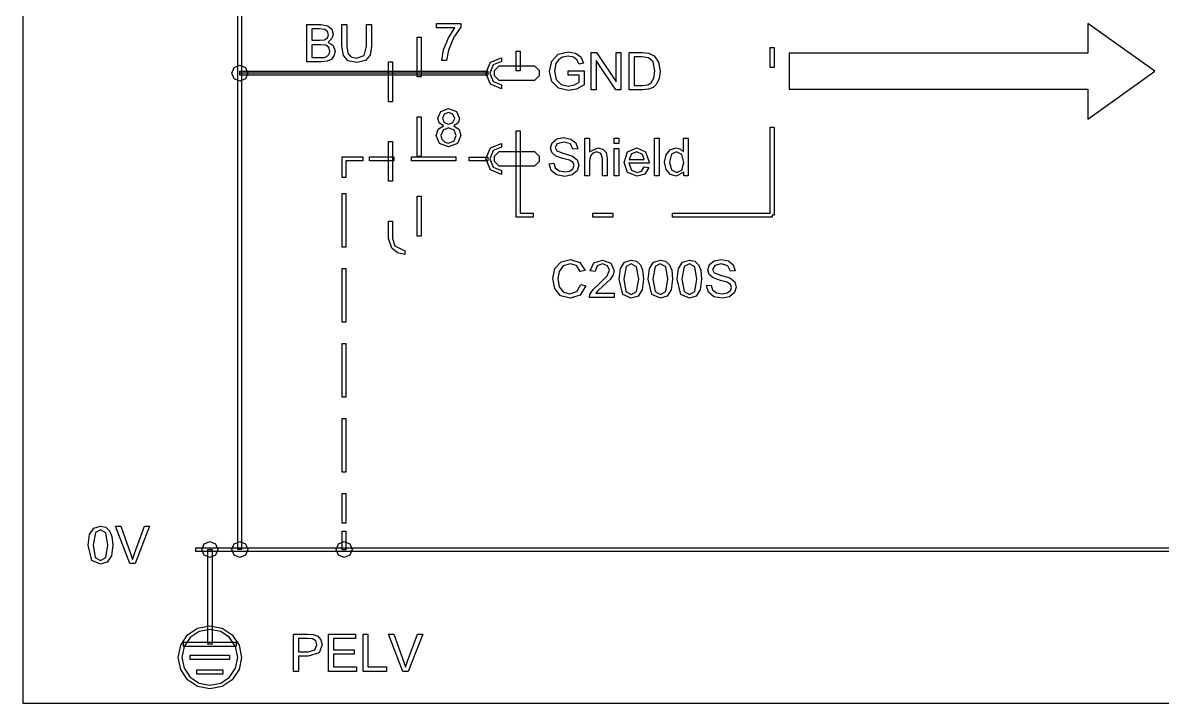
# Model space of a CAD drawing. Extents: x 18 to 210, y 9 to 277.
# Drawn here: x 18 to 71.8, y 136.4 to 168.6 of the extents above; entities that cross this region are included whole.
import ezdxf

# ---------------------------------------------------------------- set-up
doc = ezdxf.new("R2010")
doc.units = 0

msp = doc.modelspace()

# ---------------------------------------------------------------- linework, layer by layer
at = {"layer": '1'}
for p, q in [((17.991627, 250.838576), (17.991627, 136.425939)), ((17.991627, 136.425939), (191.833077, 136.425939))]:
    msp.add_line(p, q, dxfattribs=at)
at = {"layer": 'Layer 1'}
for p, q in [((28.154331, 143.687184), (28.154331, 190.627194)), ((28.330719, 190.450806), (28.330719, 143.687184)), ((31.412024, 166.736925), (31.412024, 168.504585)), ((31.412024, 168.504585), (32.075213, 168.504585)), ((32.075213, 168.504585), (32.399574, 168.450325)), ((33.072429, 167.483297), (33.072429, 168.504585)), ((33.072429, 168.504585), (33.306356, 168.504585)), ((33.306356, 168.504585), (33.306356, 167.484503)), ((34.22879, 168.504585), (34.462713, 168.504585)), ((34.22879, 167.484503), (34.22879, 168.504585)), ((34.462713, 168.504585), (34.462713, 167.483297)), ((37.54403, 168.342219), (37.54403, 168.550818)), ((37.54403, 168.550818), (38.688332, 168.550818)), ((38.688332, 168.550818), (38.688332, 168.38201)), ((71.4693, 166.294), (68.314768, 168.555653)), ((68.314768, 168.555653), (68.314768, 167.144898)), ((31.99925, 168.295989), (31.645951, 168.295989)), ((31.645951, 168.295989), (31.645951, 167.76183)), ((32.268144, 168.270667), (31.99925, 168.295989)), ((32.388723, 168.179028), (32.268144, 168.270667)), ((32.385107, 167.870351), (32.430926, 168.024689)), ((32.430926, 168.024689), (32.388723, 168.179028)), ((32.399574, 168.450325), (32.591298, 168.285135)), ((32.591298, 168.285135), (32.661233, 168.052421)), ((32.661233, 168.052421), (32.599736, 167.839)), ((38.40979, 168.342219), (37.54403, 168.342219)), ((38.097491, 167.879203), (38.40979, 168.342219)), ((38.688332, 168.38201), (38.35312, 167.904525)), ((32.05471, 167.553233), (31.645944, 167.553233)), ((31.645944, 167.553233), (31.645951, 166.945524)), ((31.645951, 167.76183), (32.028188, 167.76183)), ((32.028188, 167.76183), (32.251263, 167.78233)), ((32.312749, 167.523089), (32.05471, 167.553233)), ((32.251263, 167.78233), (32.385107, 167.870351)), ((32.453828, 167.420599), (32.312749, 167.523089)), ((32.599736, 167.839), (32.414045, 167.677426)), ((32.414045, 167.677426), (32.660026, 167.517059)), ((32.660026, 167.517059), (32.746844, 167.249378)), ((33.139954, 167.039573), (33.072429, 167.483297)), ((33.306356, 167.484503), (33.348559, 167.144476)), ((34.119062, 167.03475), (34.22879, 167.484503)), ((34.462713, 167.483297), (34.402423, 167.060071)), ((36.62984, 166.032097), (36.62984, 167.913115)), ((36.62984, 167.913115), (36.806228, 167.913115)), ((36.806228, 167.913115), (36.806228, 166.032097)), ((37.873213, 167.31008), (38.097491, 167.879203)), ((38.35312, 167.904525), (38.097491, 167.291993)), ((31.645951, 166.945524), (32.086068, 166.945524)), ((32.086068, 166.945524), (32.245231, 166.953965)), ((32.245231, 166.953965), (32.380281, 167.002196)), ((32.380281, 167.002196), (32.469512, 167.099863)), ((32.504473, 167.249379), (32.453828, 167.420599)), ((32.469512, 167.099863), (32.504473, 167.249379)), ((32.69379, 167.01787), (32.564769, 166.853885)), ((32.746844, 167.249378), (32.69379, 167.01787)), ((33.365439, 166.79239), (33.139954, 167.039573)), ((33.348559, 167.144476), (33.495663, 166.976873)), ((33.495663, 166.976873), (33.751292, 166.917791)), ((33.751292, 166.917791), (34.119062, 167.03475)), ((34.402423, 167.060071), (34.184174, 166.804448)), ((37.791217, 166.806068), (37.873213, 167.31008)), ((38.097491, 167.291993), (38.014288, 166.806068)), ((40.08738, 166.722522), (40.6016, 166.937279)), ((40.6016, 166.937279), (40.6016, 166.760891)), ((41.308587, 166.310384), (41.308587, 167.250893)), ((41.308587, 167.250893), (41.484975, 167.250893)), ((41.484975, 167.250893), (41.484975, 166.310384)), ((42.982748, 166.76894), (43.293844, 167.101733)), ((43.293844, 167.101733), (43.760488, 167.210252)), ((43.48436, 166.960664), (43.29505, 166.832852)), ((43.761694, 167.0101), (43.48436, 166.960664)), ((43.760488, 167.210252), (44.106552, 167.147552)), ((44.005265, 166.963075), (43.761694, 167.0101)), ((44.174076, 166.840087), (44.005265, 166.963075)), ((44.106552, 167.147552), (44.350123, 166.975127)), ((44.350123, 166.975127), (44.483967, 166.685742)), ((44.853355, 165.412454), (44.853355, 167.180114)), ((44.853355, 167.180114), (45.093309, 167.180114)), ((45.093309, 167.180114), (46.021774, 165.792272)), ((46.021774, 165.792272), (46.021774, 167.180114)), ((46.021774, 167.180114), (46.246052, 167.180114)), ((46.246052, 167.180114), (46.246052, 165.412454)), ((46.638728, 165.412454), (46.638728, 167.180114)), ((46.638728, 167.180114), (47.247655, 167.180114)), ((47.244038, 166.971517), (46.872652, 166.971517)), ((46.872652, 166.971517), (46.872652, 165.621053)), ((47.546693, 166.935344), (47.244038, 166.971517)), ((47.247655, 167.180114), (47.562369, 167.154793)), ((47.767354, 166.735186), (47.546693, 166.935344)), ((47.562369, 167.154793), (47.821615, 167.028187)), ((47.821615, 167.028187), (48.030218, 166.725538)), ((53.309206, 166.47437), (53.309206, 167.415568)), ((53.309206, 167.415568), (53.485594, 167.415568)), ((53.485594, 167.415568), (53.485594, 166.47437)), ((68.314768, 167.144898), (54.197691, 167.144898)), ((54.197691, 167.144898), (54.197691, 165.443102)), ((27.863835, 166.206), (27.974827, 166.47389)), ((27.974827, 166.47389), (28.242718, 166.584882)), ((28.242718, 166.584882), (28.51074, 166.47389)), ((28.51074, 166.47389), (28.6216, 166.206)), ((32.086068, 166.736926), (31.412024, 166.736925)), ((32.370636, 166.765864), (32.086068, 166.736926)), ((32.564769, 166.853885), (32.370636, 166.765864)), ((33.771792, 166.706781), (33.365439, 166.79239)), ((34.184174, 166.804448), (33.771792, 166.706781)), ((35.277984, 164.858011), (35.277984, 166.739029)), ((35.277984, 166.739029), (35.454373, 166.739029)), ((35.454373, 166.739029), (35.454373, 164.858011)), ((38.014288, 166.806068), (37.791217, 166.806068)), ((39.873997, 166.205542), (40.08738, 166.722522)), ((40.211565, 166.598805), (40.050386, 166.205542)), ((40.6016, 166.760891), (40.211565, 166.598805)), ((40.28196, 166.334541), (40.505973, 166.558554)), ((40.505973, 166.558554), (42.1672, 166.558554)), ((42.1672, 166.558554), (42.391213, 166.334541)), ((42.875432, 166.287838), (42.982748, 166.76894)), ((43.184116, 166.658015), (43.116592, 166.302313)), ((43.29505, 166.832852), (43.184116, 166.658015)), ((44.272952, 166.627871), (44.174076, 166.840087)), ((44.483967, 166.685742), (44.272952, 166.627871)), ((46.006098, 165.412454), (45.077634, 166.801502)), ((45.077634, 166.801502), (45.077634, 165.412454)), ((47.858995, 166.309549), (47.767354, 166.735186)), ((48.030218, 166.725538), (48.100155, 166.30593)), ((53.485594, 166.47437), (53.309206, 166.47437)), ((27.974827, 165.93811), (27.863835, 166.206)), ((28.242718, 165.827118), (27.974827, 165.93811)), ((28.51074, 165.93811), (28.242718, 165.827118)), ((39.9624, 166.206), (28.242795, 166.206)), ((28.2429, 166.117806), (28.2429, 166.294194)), ((28.2429, 166.294194), (39.9624, 166.294194)), ((39.9624, 166.117806), (28.2429, 166.117806)), ((28.6216, 166.206), (28.51074, 165.93811)), ((36.806228, 166.032097), (36.62984, 166.032097)), ((40.08738, 165.688678), (39.873997, 166.205542)), ((39.9624, 166.294194), (39.9624, 166.117806)), ((40.050386, 166.205542), (40.211565, 165.81243)), ((40.211565, 165.81243), (40.6016, 165.650194)), ((40.28196, 166.077366), (40.28196, 166.334541)), ((40.505973, 165.853), (40.28196, 166.077366)), ((42.1672, 165.853), (40.505973, 165.853)), ((41.484975, 166.310384), (41.308587, 166.310384)), ((42.391213, 166.077366), (42.1672, 165.853)), ((42.391213, 166.334541), (42.391213, 166.077366)), ((42.983954, 165.816381), (42.875432, 166.287838)), ((43.304696, 165.493235), (42.983954, 165.816381)), ((43.116592, 166.302313), (43.19738, 165.90682)), ((43.19738, 165.90682), (43.434922, 165.670489)), ((43.761694, 166.313165), (44.510494, 166.314364)), ((43.761694, 166.105773), (43.761694, 166.313165)), ((44.281392, 166.105773), (43.761694, 166.105773)), ((44.281392, 165.776597), (44.281392, 166.105773)), ((44.510494, 166.314364), (44.510494, 165.658425)), ((47.682949, 165.745249), (47.811969, 165.968316)), ((47.811969, 165.968316), (47.858995, 166.309549)), ((48.053128, 165.949022), (47.932549, 165.690987)), ((48.100155, 166.30593), (48.053128, 165.949022)), ((68.314768, 164.032347), (71.4693, 166.294)), ((40.6016, 165.473806), (40.08738, 165.688678)), ((40.6016, 165.650194), (40.6016, 165.473806)), ((43.778575, 165.382304), (43.304696, 165.493235)), ((43.434922, 165.670489), (43.765311, 165.59332)), ((43.765311, 165.59332), (44.061937, 165.651197)), ((44.154784, 165.451033), (43.778575, 165.382304)), ((44.061937, 165.651197), (44.281392, 165.776597)), ((44.510494, 165.658425), (44.154784, 165.451033)), ((45.077634, 165.412454), (44.853355, 165.412454)), ((46.246052, 165.412454), (46.006098, 165.412454)), ((47.276595, 165.412454), (46.638728, 165.412454)), ((46.872652, 165.621053), (47.250067, 165.621053)), ((47.250067, 165.621053), (47.523783, 165.65361)), ((47.559957, 165.442598), (47.276595, 165.412454)), ((47.523783, 165.65361), (47.682949, 165.745249)), ((47.770972, 165.530619), (47.559957, 165.442598)), ((47.932549, 165.690987), (47.770972, 165.530619)), ((54.197691, 165.443102), (68.314768, 165.443102)), ((68.314768, 165.443102), (68.314768, 164.032347)), ((35.454373, 164.858011), (35.277984, 164.858011)), ((37.59829, 164.075335), (37.736956, 164.399687)), ((37.736956, 164.399687), (38.105929, 164.531116)), ((37.902151, 164.273081), (37.820155, 164.08257)), ((38.108342, 164.352662), (37.902151, 164.273081)), ((38.105929, 164.531116), (38.478522, 164.39607)), ((38.313327, 164.27067), (38.108342, 164.352662)), ((38.396529, 164.070512), (38.313327, 164.27067)), ((38.478522, 164.39607), (38.619601, 164.069306)), ((36.62984, 162.26865), (36.62984, 164.150357)), ((36.62984, 164.150357), (36.806228, 164.150357)), ((36.806228, 164.150357), (36.806228, 162.26865)), ((37.663402, 163.855884), (37.59829, 164.075335)), ((37.613964, 163.555648), (37.863564, 163.714809)), ((37.863564, 163.714809), (37.663402, 163.855884)), ((37.820155, 164.08257), (37.900945, 163.877589)), ((37.820155, 164.08257), (37.820155, 164.08257)), ((37.863564, 163.714809), (37.863564, 163.714809)), ((37.900945, 163.877589), (38.110755, 163.798007)), ((38.110755, 163.798007), (38.31574, 163.876383)), ((38.31574, 163.876383), (38.396529, 164.070512)), ((38.554489, 163.854679), (38.359149, 163.714809)), ((38.359149, 163.714809), (38.606336, 163.54359)), ((38.619601, 164.069306), (38.554489, 163.854679)), ((37.527149, 163.267469), (37.613964, 163.555648)), ((37.687518, 162.880416), (37.527149, 163.267469)), ((37.8503, 163.519474), (37.750221, 163.266263)), ((37.750221, 163.266263), (37.79363, 163.086603)), ((37.750221, 163.266263), (37.750221, 163.266263)), ((38.104726, 163.620759), (37.8503, 163.519474)), ((38.365178, 163.518269), (38.104726, 163.620759)), ((38.470083, 163.259028), (38.365178, 163.518269)), ((38.368794, 163.00461), (38.470083, 163.259028)), ((38.691948, 163.26144), (38.531576, 162.880416)), ((38.606336, 163.54359), (38.691948, 163.26144)), ((41.308587, 159.407806), (41.308587, 163.488168)), ((41.308587, 163.488168), (41.484975, 163.488168)), ((41.484975, 163.488168), (41.484975, 159.584194)), ((43.22029, 163.097656), (43.54465, 163.157944)), ((43.54465, 163.157944), (43.890714, 163.094039)), ((44.553922, 161.36014), (44.553922, 163.1278)), ((44.553922, 163.1278), (44.770966, 163.1278)), ((44.770966, 163.1278), (44.770966, 162.493565)), ((45.928155, 162.878206), (45.928155, 163.1278)), ((45.928155, 163.1278), (46.145199, 163.1278)), ((46.145199, 163.1278), (46.145199, 162.878206)), ((47.843378, 161.36014), (47.843378, 163.1278)), ((47.843378, 163.1278), (48.060421, 163.1278)), ((48.060421, 163.1278), (48.060421, 161.36014)), ((49.212749, 162.493565), (49.212749, 163.1278)), ((49.212749, 163.1278), (49.428587, 163.1278)), ((49.428587, 163.1278), (49.428587, 161.36014)), ((53.309206, 159.584194), (53.309206, 163.652154)), ((53.309206, 163.652154), (53.485594, 163.652154)), ((53.485594, 163.652154), (53.485594, 159.496)), ((35.277984, 161.094564), (35.277984, 162.976271)), ((35.277984, 162.976271), (35.454373, 162.976271)), ((35.454373, 162.976271), (35.454373, 161.094564)), ((38.109549, 162.726077), (37.687518, 162.880416)), ((37.79363, 163.086603), (37.92506, 162.951557)), ((37.92506, 162.951557), (38.111958, 162.904531)), ((38.531576, 162.880416), (38.109549, 162.726077)), ((38.111958, 162.904531), (38.368794, 163.00461)), ((39.873997, 162.154542), (40.08738, 162.671866)), ((40.08738, 162.671866), (40.6016, 162.886968)), ((40.6016, 162.71058), (40.211565, 162.548149)), ((40.6016, 162.886968), (40.6016, 162.71058)), ((42.922458, 162.670813), (42.998423, 162.920408)), ((42.983954, 162.450157), (42.922458, 162.670813)), ((42.998423, 162.920408), (43.22029, 163.097656)), ((43.244406, 162.873383), (43.147942, 162.686488)), ((43.147942, 162.686488), (43.216673, 162.529738)), ((43.554296, 162.951758), (43.244406, 162.873383)), ((43.861775, 162.866148), (43.554296, 162.951758)), ((43.984766, 162.612937), (43.861775, 162.866148)), ((43.890714, 163.094039), (44.122227, 162.90835)), ((44.209045, 162.629817), (43.984766, 162.612937)), ((44.122227, 162.90835), (44.209045, 162.629817)), ((44.770966, 162.493565), (45.15441, 162.669607)), ((45.15441, 162.669607), (45.401598, 162.612936)), ((45.401598, 162.612936), (45.551117, 162.458598)), ((46.145199, 162.878206), (45.928155, 162.878206)), ((45.928155, 161.36014), (45.928155, 162.640669)), ((45.928155, 162.640669), (46.145199, 162.640669)), ((46.145199, 162.640669), (46.145199, 161.36014)), ((46.569225, 162.491155), (47.000901, 162.669609)), ((47.000901, 162.669609), (47.420519, 162.494772)), ((48.381954, 162.346461), (48.573676, 162.586409)), ((48.573676, 162.586409), (48.85945, 162.669607)), ((48.85945, 162.669607), (49.065642, 162.620171)), ((49.065642, 162.620171), (49.212749, 162.493565)), ((33.084663, 161.274057), (33.084663, 162.244194)), ((33.084663, 162.244194), (34.0548, 162.244194)), ((34.0548, 162.067806), (33.261052, 162.067806)), ((33.261052, 162.067806), (33.261052, 161.274057)), ((34.0548, 162.244194), (34.0548, 162.067806)), ((34.369082, 162.067806), (34.369082, 162.244194)), ((34.369082, 162.244194), (35.52043, 162.244194)), ((35.52043, 162.067806), (34.369082, 162.067806)), ((35.52043, 162.244194), (35.52043, 162.067806)), ((36.358276, 162.067806), (36.358276, 162.244194)), ((36.358276, 162.244194), (38.4522, 162.244194)), ((38.4522, 162.067806), (36.358276, 162.067806)), ((36.806228, 162.26865), (36.62984, 162.26865)), ((38.4522, 162.244194), (38.4522, 162.067806)), ((39.080458, 162.066806), (39.080458, 162.243194)), ((39.080458, 162.243194), (39.9624, 162.243194)), ((39.9624, 162.066806), (39.080458, 162.066806)), ((40.08738, 161.637563), (39.873997, 162.154542)), ((39.9624, 162.243194), (39.9624, 162.066806)), ((40.211565, 162.548149), (40.050386, 162.154542)), ((40.050386, 162.154542), (40.211565, 161.76128)), ((40.28196, 162.284541), (40.505973, 162.508554)), ((40.28196, 162.027013), (40.28196, 162.284541)), ((40.505973, 162.508554), (42.1672, 162.508554)), ((42.1672, 162.508554), (42.391213, 162.284541)), ((42.391213, 162.284541), (42.391213, 162.027013)), ((43.173264, 162.286173), (42.983954, 162.450157)), ((43.514505, 162.175241), (43.173264, 162.286173)), ((43.216673, 162.529738), (43.568766, 162.403132)), ((43.829218, 162.089632), (43.514505, 162.175241)), ((43.568766, 162.403132), (43.96065, 162.290996)), ((43.988384, 161.98473), (43.829218, 162.089632)), ((43.96065, 162.290996), (44.188546, 162.11013)), ((44.188546, 162.11013), (44.2621, 161.859329)), ((44.80714, 162.297024), (44.770966, 162.060693)), ((44.770966, 162.060693), (44.770966, 161.36014)), ((44.92772, 162.432071), (44.80714, 162.297024)), ((45.109795, 162.482713), (44.92772, 162.432071)), ((45.308752, 162.407955), (45.109795, 162.482713)), ((45.379894, 162.171624), (45.308752, 162.407955)), ((45.379894, 161.36014), (45.379894, 162.171624)), ((45.551117, 162.458598), (45.596937, 162.171624)), ((45.596937, 162.171624), (45.596937, 161.36014)), ((46.402825, 161.989554), (46.569225, 162.491155)), ((46.751301, 162.391074), (46.639162, 162.123393)), ((46.639162, 162.123393), (47.3542, 162.123393)), ((46.639162, 162.123393), (46.639162, 162.123393)), ((47.003313, 162.491154), (46.751301, 162.391074)), ((47.272206, 162.365753), (47.003313, 162.491154)), ((47.3542, 162.123393), (47.272206, 162.365753)), ((47.420519, 162.494772), (47.583301, 162.002818)), ((48.318047, 161.999199), (48.381954, 162.346461)), ((48.637584, 162.371782), (48.54112, 161.999199)), ((48.879949, 162.489948), (48.637584, 162.371782)), ((49.129549, 162.366959), (48.879949, 162.489948)), ((49.230836, 161.981112), (49.129549, 162.366959)), ((40.6016, 161.422806), (40.08738, 161.637563)), ((40.211565, 161.76128), (40.6016, 161.599194)), ((40.505973, 161.803), (40.28196, 162.027013)), ((42.1672, 161.803), (40.505973, 161.803)), ((40.6016, 161.599194), (40.6016, 161.422806)), ((42.391213, 162.027013), (42.1672, 161.803)), ((42.854933, 161.928058), (43.075594, 161.947351)), ((42.951397, 161.609735), (42.854933, 161.928058)), ((42.854933, 161.928058), (42.854933, 161.928058)), ((43.205821, 161.399931), (42.951397, 161.609735)), ((43.075594, 161.947351), (43.147942, 161.729107)), ((43.147942, 161.729107), (43.3264, 161.591649)), ((43.3264, 161.591649), (43.597705, 161.539801)), ((43.597705, 161.539801), (43.834041, 161.579591)), ((43.834041, 161.579591), (43.985972, 161.688111)), ((44.181311, 161.592854), (43.948592, 161.398725)), ((43.985972, 161.688111), (44.036615, 161.840038)), ((44.036615, 161.840038), (43.988384, 161.98473)), ((44.2621, 161.859329), (44.181311, 161.592854)), ((46.566814, 161.503629), (46.402825, 161.989554)), ((47.012959, 161.331204), (46.566814, 161.503629)), ((47.582102, 161.944941), (46.62711, 161.944941)), ((46.62711, 161.944941), (46.746484, 161.621794)), ((46.746484, 161.621794), (47.014171, 161.509657)), ((47.014171, 161.509657), (47.217951, 161.572357)), ((47.217951, 161.572357), (47.351795, 161.772515)), ((47.351795, 161.772515), (47.351788, 161.772514)), ((47.351788, 161.772514), (47.576067, 161.744783)), ((47.576067, 161.744783), (47.379522, 161.439723)), ((47.583301, 162.002818), (47.582102, 161.944941)), ((48.387983, 161.650731), (48.318047, 161.999199)), ((48.58694, 161.415606), (48.387983, 161.650731)), ((48.54112, 161.999199), (48.644818, 161.631439)), ((48.54112, 161.999199), (48.54112, 161.999199)), ((48.644818, 161.631439), (48.889595, 161.509656)), ((49.227219, 161.521714), (48.869097, 161.331202)), ((48.889595, 161.509656), (49.130755, 161.62541)), ((49.130755, 161.62541), (49.230836, 161.981112)), ((49.227219, 161.36014), (49.227219, 161.521714)), ((33.261052, 161.274057), (33.084663, 161.274057)), ((35.454373, 161.094564), (35.277984, 161.094564)), ((43.608557, 161.329996), (43.205821, 161.399931)), ((43.948592, 161.398725), (43.608557, 161.329996)), ((44.770966, 161.36014), (44.553922, 161.36014)), ((45.596937, 161.36014), (45.379894, 161.36014)), ((46.145199, 161.36014), (45.928155, 161.36014)), ((47.379522, 161.439723), (47.012959, 161.331204)), ((48.060421, 161.36014), (47.843378, 161.36014)), ((48.869097, 161.331202), (48.58694, 161.415606)), ((49.428587, 161.36014), (49.227219, 161.36014)), ((33.084506, 157.98186), (33.084506, 160.514)), ((33.084506, 160.514), (33.260894, 160.514)), ((33.260894, 160.514), (33.260894, 157.98186)), ((36.62984, 158.505925), (36.62984, 160.387632)), ((36.62984, 160.387632), (36.806228, 160.387632)), ((36.806228, 160.387632), (36.806228, 158.505925)), ((42.108536, 159.407806), (41.308587, 159.407806)), ((41.484975, 159.584194), (42.108536, 159.584194)), ((42.108536, 159.584194), (42.108536, 159.407806)), ((44.930752, 159.407806), (44.930752, 159.584194)), ((44.930752, 159.584194), (45.871261, 159.584194)), ((45.871261, 159.407806), (44.930752, 159.407806)), ((45.871261, 159.584194), (45.871261, 159.407806)), ((48.693477, 159.407806), (48.693477, 159.584194)), ((48.693477, 159.584194), (53.309206, 159.584194)), ((53.3974, 159.407806), (48.693477, 159.407806)), ((53.485594, 159.496), (53.3974, 159.496)), ((53.3974, 159.496), (53.3974, 159.407806)), ((35.277984, 158.393615), (35.277984, 159.213546)), ((35.277984, 159.213546), (35.454373, 159.213546)), ((35.454373, 159.213546), (35.454373, 158.392926)), ((35.430257, 157.936108), (35.277984, 158.393615)), ((35.454373, 158.392926), (35.571509, 158.042216)), ((36.806228, 158.505925), (36.62984, 158.505925)), ((33.260894, 157.98186), (33.084506, 157.98186)), ((35.699873, 157.70989), (35.430257, 157.936108)), ((35.571509, 158.042216), (35.571509, 158.041527)), ((35.571509, 158.041527), (36.041418, 157.805194)), ((36.041418, 157.805194), (36.042794, 157.628806)), ((36.042794, 157.628806), (35.699873, 157.70989)), ((43.134881, 156.977182), (43.435125, 157.289477)), ((43.435125, 157.289477), (43.864389, 157.39679)), ((43.859566, 157.196632), (43.518325, 157.098965)), ((44.15378, 157.108611), (43.859566, 157.196632)), ((43.864389, 157.39679), (44.310534, 157.261744)), ((44.310534, 157.261744), (44.562546, 156.881926)), ((44.805702, 156.862634), (44.978132, 157.242451)), ((44.978132, 157.242451), (45.379662, 157.37388)), ((45.379662, 157.37388), (45.782399, 157.232805)), ((45.782399, 157.232805), (45.930712, 156.883132)), ((46.229374, 156.97477), (46.421096, 157.270184)), ((46.421096, 157.270184), (46.741838, 157.37388)), ((46.741838, 157.37388), (46.991438, 157.316003)), ((46.991438, 157.316003), (47.16869, 157.150813)), ((47.602401, 156.97477), (47.794123, 157.270184)), ((47.794123, 157.270184), (48.114865, 157.37388)), ((48.114865, 157.37388), (48.364466, 157.316003)), ((48.364466, 157.316003), (48.541718, 157.150813)), ((48.975429, 156.97477), (49.167151, 157.270184)), ((49.167151, 157.270184), (49.487893, 157.37388)), ((49.487893, 157.37388), (49.737493, 157.316003)), ((49.737493, 157.316003), (49.914746, 157.150813)), ((50.43648, 157.159254), (50.658347, 157.336502)), ((50.658347, 157.336502), (50.982706, 157.396791)), ((50.982706, 157.396791), (51.32877, 157.332885)), ((51.32877, 157.332885), (51.560284, 157.147196)), ((33.084506, 154.437554), (33.084506, 156.969005)), ((33.084506, 156.969005), (33.260894, 156.969005)), ((33.260894, 156.969005), (33.260894, 154.437554)), ((43.029977, 156.496079), (43.134881, 156.977182)), ((43.326603, 156.836107), (43.271136, 156.497285)), ((43.518325, 157.098965), (43.326603, 156.836107)), ((44.332239, 156.827666), (44.15378, 157.108611)), ((44.562546, 156.881926), (44.332239, 156.827666)), ((45.028775, 156.839724), (44.805702, 156.862634)), ((45.124033, 157.10017), (45.028775, 156.839724)), ((45.374839, 157.194221), (45.124033, 157.10017)), ((45.614793, 157.104994), (45.374839, 157.194221)), ((45.606352, 156.626303), (45.707639, 156.887955)), ((45.707639, 156.887955), (45.614793, 157.104994)), ((45.887303, 156.674534), (45.742607, 156.458701)), ((45.930712, 156.883132), (45.887303, 156.674534)), ((46.165466, 156.470758), (46.229374, 156.97477)), ((46.500678, 157.067615), (46.388539, 156.470758)), ((46.739426, 157.194221), (46.500678, 157.067615)), ((46.992644, 157.050734), (46.739426, 157.194221)), ((47.095137, 156.470758), (46.992644, 157.050734)), ((47.16869, 157.150813), (47.278418, 156.887955)), ((47.278418, 156.887955), (47.318209, 156.470758)), ((47.538494, 156.470758), (47.602401, 156.97477)), ((47.873706, 157.067615), (47.761567, 156.470758)), ((48.112454, 157.194221), (47.873706, 157.067615)), ((48.365672, 157.050734), (48.112454, 157.194221)), ((48.468164, 156.470758), (48.365672, 157.050734)), ((48.541718, 157.150813), (48.651446, 156.887955)), ((48.651446, 156.887955), (48.691237, 156.470758)), ((48.911522, 156.470758), (48.975429, 156.97477)), ((49.246734, 157.067615), (49.134594, 156.470758)), ((49.485481, 157.194221), (49.246734, 157.067615)), ((49.738699, 157.050734), (49.485481, 157.194221)), ((49.841192, 156.470758), (49.738699, 157.050734)), ((49.914746, 157.150813), (50.024473, 156.887955)), ((50.024473, 156.887955), (50.064265, 156.470758)), ((50.360515, 156.909659), (50.43648, 157.159254)), ((50.42201, 156.689003), (50.360515, 156.909659)), ((50.61132, 156.525019), (50.42201, 156.689003)), ((50.682463, 157.11223), (50.585999, 156.925335)), ((50.585999, 156.925335), (50.654729, 156.768585)), ((50.654729, 156.768585), (51.006822, 156.641979)), ((50.992353, 157.190605), (50.682463, 157.11223)), ((51.299831, 157.104995), (50.992353, 157.190605)), ((51.422823, 156.851783), (51.299831, 157.104995)), ((51.647101, 156.868663), (51.422823, 156.851783)), ((51.560284, 157.147196), (51.647101, 156.868663)), ((43.122823, 156.022211), (43.029977, 156.496079)), ((43.271136, 156.497285), (43.336249, 156.102998)), ((44.174279, 155.882342), (44.358766, 156.218752)), ((44.592691, 156.159669), (44.327415, 155.719563)), ((44.358766, 156.218752), (44.592691, 156.159669)), ((44.358766, 156.218752), (44.358766, 156.218752)), ((44.932311, 155.984833), (45.216879, 156.252514)), ((45.408601, 156.147612), (45.157795, 155.924544)), ((45.216879, 156.252514), (45.606352, 156.626303)), ((45.742607, 156.458701), (45.408601, 156.147612)), ((46.340307, 155.752119), (46.165466, 156.470758)), ((46.165466, 156.470758), (46.165466, 156.470758)), ((46.388539, 156.470758), (46.489826, 155.890783)), ((46.388539, 156.470758), (46.388539, 156.470758)), ((46.992644, 155.891988), (47.095137, 156.470758)), ((47.318209, 156.470758), (47.254302, 155.967952)), ((47.713335, 155.752119), (47.538494, 156.470758)), ((47.538494, 156.470758), (47.538494, 156.470758)), ((47.761567, 156.470758), (47.862854, 155.890783)), ((47.761567, 156.470758), (47.761567, 156.470758)), ((48.365672, 155.891988), (48.468164, 156.470758)), ((48.691237, 156.470758), (48.627329, 155.967952)), ((49.086362, 155.752119), (48.911522, 156.470758)), ((48.911522, 156.470758), (48.911522, 156.470758)), ((49.134594, 156.470758), (49.235881, 155.890783)), ((49.134594, 156.470758), (49.134594, 156.470758)), ((49.738699, 155.891988), (49.841192, 156.470758)), ((50.064265, 156.470758), (50.000357, 155.967952)), ((50.29299, 156.166904), (50.513651, 156.186197)), ((50.389454, 155.848582), (50.29299, 156.166906)), ((50.29299, 156.166906), (50.29299, 156.166904)), ((50.513651, 156.186197), (50.585999, 155.967953)), ((50.952561, 156.414088), (50.61132, 156.525019)), ((51.267275, 156.328478), (50.952561, 156.414088)), ((51.006822, 156.641979), (51.398707, 156.529842)), ((51.42644, 156.223576), (51.267275, 156.328478)), ((51.398707, 156.529842), (51.626602, 156.348977)), ((51.474672, 156.078883), (51.42644, 156.223576)), ((51.626602, 156.348977), (51.700156, 156.098177)), ((43.395333, 155.684596), (43.122823, 156.022211)), ((43.336249, 156.102998), (43.541235, 155.852198)), ((43.860772, 155.568842), (43.395333, 155.684596)), ((43.541235, 155.852198), (43.841479, 155.769)), ((43.841479, 155.769), (44.174279, 155.882342)), ((44.327415, 155.719563), (43.860772, 155.568842)), ((44.764705, 155.598986), (44.790027, 155.749707)), ((45.933124, 155.598986), (44.764705, 155.598986)), ((44.790027, 155.749707), (44.932311, 155.984833)), ((45.157795, 155.924544), (45.066155, 155.807584)), ((45.066155, 155.807584), (45.933124, 155.807584)), ((45.933124, 155.807584), (45.933124, 155.598986)), ((46.741838, 155.568842), (46.340307, 155.752119)), ((46.489826, 155.890783), (46.741838, 155.747296)), ((46.741838, 155.747296), (46.992644, 155.891988)), ((47.06258, 155.672538), (46.741838, 155.568842)), ((47.254302, 155.967952), (47.06258, 155.672538)), ((48.114865, 155.568842), (47.713335, 155.752119)), ((47.862854, 155.890783), (48.114865, 155.747296)), ((48.114865, 155.747296), (48.365672, 155.891988)), ((48.435608, 155.672538), (48.114865, 155.568842)), ((48.627329, 155.967952), (48.435608, 155.672538)), ((49.487893, 155.568842), (49.086362, 155.752119)), ((49.235881, 155.890783), (49.487893, 155.747296)), ((49.487893, 155.747296), (49.738699, 155.891988)), ((49.808635, 155.672538), (49.487893, 155.568842)), ((50.000357, 155.967952), (49.808635, 155.672538)), ((50.643877, 155.638778), (50.389454, 155.848582)), ((50.585999, 155.967953), (50.764457, 155.830495)), ((51.046614, 155.568843), (50.643877, 155.638778)), ((50.764457, 155.830495), (51.035761, 155.778647)), ((51.035761, 155.778647), (51.272098, 155.818437)), ((51.386649, 155.637572), (51.046614, 155.568843)), ((51.272098, 155.818437), (51.424028, 155.926956)), ((51.619368, 155.831701), (51.386649, 155.637572)), ((51.424028, 155.926956), (51.474672, 156.078883)), ((51.700156, 156.098177), (51.619368, 155.831701)), ((33.260894, 154.437554), (33.084506, 154.437554)), ((33.084506, 150.892559), (33.084506, 153.424698)), ((33.084506, 153.424698), (33.260894, 153.424698)), ((33.260894, 153.424698), (33.260894, 150.892559)), ((33.260894, 150.892559), (33.084506, 150.892559)), ((33.084506, 147.347563), (33.084506, 149.879703)), ((33.084506, 149.879703), (33.260894, 149.879703)), ((33.260894, 149.879703), (33.260894, 147.347563)), ((33.260894, 147.347563), (33.084506, 147.347563)), ((33.084506, 144.942892), (33.084506, 146.335396)), ((33.084506, 146.335396), (33.260894, 146.335396)), ((33.260894, 146.335396), (33.260894, 144.942892)), ((33.260894, 144.942892), (33.084506, 144.942892)), ((21.086693, 143.895234), (21.1506, 144.399246)), ((21.1506, 144.399246), (21.342322, 144.694662)), ((21.421905, 144.492091), (21.309766, 143.895234)), ((21.342322, 144.694662), (21.663065, 144.798358)), ((21.660653, 144.618697), (21.421905, 144.492091)), ((21.913871, 144.475211), (21.660653, 144.618697)), ((21.663065, 144.798358), (21.912665, 144.74048)), ((21.912665, 144.74048), (22.089917, 144.575288)), ((22.016363, 143.895234), (21.913871, 144.475211)), ((22.089917, 144.575288), (22.199645, 144.31243)), ((22.199645, 144.31243), (22.239436, 143.895234)), ((23.053467, 143.023461), (22.368574, 144.791123)), ((22.368574, 144.791123), (22.621792, 144.791123)), ((22.621792, 144.791123), (23.081201, 143.506977)), ((23.269305, 143.506977), (23.746801, 144.791123)), ((23.985549, 144.791123), (23.293421, 143.023461)), ((23.746801, 144.791123), (23.985549, 144.791123)), ((33.084506, 143.681057), (33.084506, 144.563)), ((33.084506, 144.563), (33.260894, 144.563)), ((33.260894, 144.563), (33.260894, 143.681057)), ((21.261534, 143.176595), (21.086693, 143.895234)), ((21.086693, 143.895234), (21.086693, 143.895234)), ((21.309766, 143.895234), (21.411053, 143.315258)), ((21.309766, 143.895234), (21.309766, 143.895234)), ((21.913871, 143.316464), (22.016363, 143.895234)), ((22.239436, 143.895234), (22.175529, 143.392429)), ((26.1715, 143.592806), (26.1715, 143.769194)), ((26.1715, 143.769194), (185.570203, 143.769194)), ((26.452735, 143.687), (26.563727, 143.95489)), ((26.563727, 143.95489), (26.831618, 144.065882)), ((26.831618, 144.065882), (27.09964, 143.95489)), ((27.09964, 143.95489), (27.2105, 143.687)), ((27.863835, 143.687), (27.974827, 143.95489)), ((27.974827, 143.95489), (28.242718, 144.065882)), ((28.242718, 144.065882), (28.51074, 143.95489)), ((28.51074, 143.95489), (28.6216, 143.687)), ((32.794335, 143.687), (32.905327, 143.95489)), ((32.905327, 143.95489), (33.173218, 144.065882)), ((33.173218, 144.065882), (33.441108, 143.95489)), ((33.441108, 143.95489), (33.5521, 143.687)), ((21.411053, 143.315258), (21.663065, 143.171772)), ((21.663065, 143.171772), (21.913871, 143.316464)), ((22.175529, 143.392429), (21.983807, 143.097013)), ((23.081201, 143.506977), (23.174047, 143.21759)), ((23.174047, 143.21759), (23.269305, 143.506977)), ((185.570203, 143.592806), (26.1715, 143.592806)), ((26.563727, 143.41911), (26.452735, 143.687)), ((26.831618, 143.308118), (26.563727, 143.41911)), ((26.730503, 139.211), (26.730503, 143.687547)), ((26.730503, 143.687547), (26.931697, 143.687547)), ((27.09964, 143.41911), (26.831618, 143.308118)), ((26.931697, 143.687547), (26.931697, 139.211)), ((27.2105, 143.687), (27.09964, 143.41911)), ((27.974827, 143.41911), (27.863835, 143.687)), ((28.242718, 143.308118), (27.974827, 143.41911)), ((28.330719, 143.687184), (28.154331, 143.687184)), ((28.51074, 143.41911), (28.242718, 143.308118)), ((28.6216, 143.687), (28.51074, 143.41911)), ((32.905327, 143.41911), (32.794335, 143.687)), ((33.173218, 143.308118), (32.905327, 143.41911)), ((33.260894, 143.681057), (33.084506, 143.681057)), ((33.441108, 143.41911), (33.173218, 143.308118)), ((33.5521, 143.687), (33.441108, 143.41911)), ((21.663065, 142.993317), (21.261534, 143.176595)), ((21.983807, 143.097013), (21.663065, 142.993317)), ((23.293421, 143.023461), (23.053467, 143.023461)), ((25.773796, 139.651375), (26.249333, 139.972172)), ((26.249333, 139.972172), (26.831037, 140.089857)), ((26.831037, 140.089857), (27.412881, 139.972168)), ((27.412881, 139.972168), (27.888402, 139.651365)), ((25.452915, 139.175855), (25.773796, 139.651375)), ((25.89774, 139.527427), (25.615149, 139.108072)), ((26.317112, 139.809937), (25.89774, 139.527427)), ((26.831037, 139.913469), (26.317112, 139.809937)), ((27.34512, 139.80994), (26.831037, 139.913469)), ((27.764474, 139.527437), (27.34512, 139.80994)), ((28.046977, 139.108083), (27.764474, 139.527437)), ((27.888402, 139.651365), (28.209205, 139.175844)), ((30.781616, 137.93), (30.781616, 139.69766)), ((30.781616, 139.69766), (31.448422, 139.69766)), ((31.467715, 139.489061), (31.015541, 139.489061)), ((31.015541, 139.489061), (31.015541, 138.857238)), ((31.448422, 139.69766), (31.717315, 139.680779)), ((31.685965, 139.473386), (31.467715, 139.489061)), ((31.833072, 139.368484), (31.685965, 139.473386)), ((31.717315, 139.680779), (31.935565, 139.597581)), ((31.935565, 139.597581), (32.076643, 139.427567)), ((32.433579, 137.93), (32.433579, 139.69766)), ((32.433579, 139.69766), (33.711725, 139.69766)), ((33.711725, 139.489061), (32.667504, 139.489061)), ((32.667504, 139.489061), (32.667504, 138.94767)), ((33.711725, 139.69766), (33.711725, 139.489061)), ((34.066249, 137.93), (34.066249, 139.69766)), ((34.066249, 139.69766), (34.300173, 139.69766)), ((34.300173, 139.69766), (34.300173, 138.138598)), ((35.954152, 137.93), (35.269259, 139.69766)), ((35.269259, 139.69766), (35.522476, 139.69766)), ((35.522476, 139.69766), (35.981885, 138.413514)), ((36.16999, 138.413514), (36.647486, 139.69766)), ((36.886234, 139.69766), (36.194106, 137.93)), ((36.647486, 139.69766), (36.886234, 139.69766)), ((25.33518, 138.594), (25.452915, 139.175855)), ((25.615149, 139.108072), (25.511568, 138.594)), ((25.5916, 139.110403), (25.5916, 139.311597)), ((25.5916, 139.311597), (28.070685, 139.311597)), ((28.070685, 139.110403), (25.5916, 139.110403)), ((26.931697, 139.211), (26.730503, 139.211)), ((28.150506, 138.594), (28.046977, 139.108083)), ((28.070685, 139.311597), (28.070685, 139.110403)), ((28.209205, 139.175844), (28.326894, 138.594)), ((31.472538, 138.857238), (31.794486, 138.941642)), ((31.794486, 138.941642), (31.889744, 139.179178)), ((31.889744, 139.179178), (31.833072, 139.368484)), ((32.130904, 139.186413), (31.987414, 138.804184)), ((32.076643, 139.427567), (32.130904, 139.186413)), ((32.667504, 138.94767), (33.645406, 138.94767)), ((33.645406, 138.94767), (33.645406, 138.740278)), ((25.452915, 138.012145), (25.33518, 138.594)), ((25.511568, 138.594), (25.615149, 138.079928)), ((25.9017, 138.493403), (25.9017, 138.694597)), ((25.9017, 138.694597), (27.761358, 138.694597)), ((27.761358, 138.493403), (25.9017, 138.493403)), ((27.761358, 138.694597), (27.761358, 138.493403)), ((28.046977, 138.079917), (28.150506, 138.594)), ((28.326894, 138.594), (28.209205, 138.012156)), ((31.015541, 138.857238), (31.472538, 138.857238)), ((31.468921, 138.648639), (31.015541, 138.648639)), ((31.015541, 138.648639), (31.015541, 137.93)), ((31.987414, 138.804184), (31.468921, 138.648639)), ((33.645406, 138.740278), (32.667504, 138.740278)), ((32.667504, 138.740278), (32.667504, 138.138598)), ((35.981885, 138.413514), (36.074732, 138.124129)), ((36.074732, 138.124129), (36.16999, 138.413514)), ((25.773796, 137.536625), (25.452915, 138.012145)), ((25.615149, 138.079928), (25.89774, 137.660573)), ((26.2114, 137.805403), (26.2114, 138.006597)), ((26.2114, 138.006597), (27.450943, 138.006597)), ((27.450943, 138.006597), (27.450943, 137.805403)), ((27.764474, 137.660563), (28.046977, 138.079917)), ((28.209205, 138.012156), (27.888402, 137.536635)), ((31.015541, 137.93), (30.781616, 137.93)), ((33.752722, 137.93), (32.433579, 137.93)), ((32.667504, 138.138598), (33.752722, 138.138598)), ((33.752722, 138.138598), (33.752722, 137.93)), ((35.17076, 137.93), (34.066249, 137.93)), ((34.300173, 138.138598), (35.17076, 138.138598)), ((35.17076, 138.138598), (35.17076, 137.93)), ((36.194106, 137.93), (35.954152, 137.93)), ((26.249333, 137.215828), (25.773796, 137.536625)), ((25.89774, 137.660573), (26.317112, 137.378063)), ((27.450943, 137.805403), (26.2114, 137.805403)), ((26.317112, 137.378063), (26.831037, 137.274531)), ((26.831037, 137.274531), (27.34512, 137.37806)), ((27.34512, 137.37806), (27.764474, 137.660563)), ((27.888402, 137.536635), (27.412881, 137.215832)), ((26.831037, 137.098143), (26.249333, 137.215828)), ((26.831037, 137.274531), (26.831037, 137.274531)), ((27.412881, 137.215832), (26.831037, 137.098143)), ((26.831037, 137.098143), (26.831037, 137.098143))]:
    msp.add_line(p, q, dxfattribs=at)

doc.saveas('drawing.dxf')
